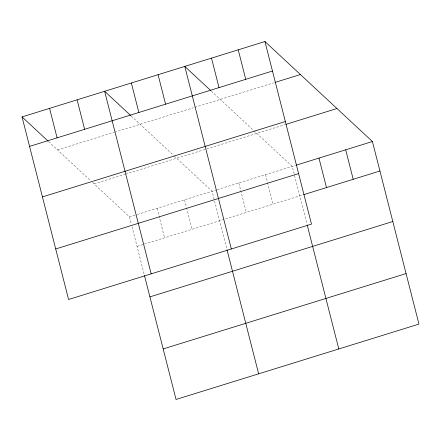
<?xml version="1.0" encoding="UTF-8"?>
<svg xmlns="http://www.w3.org/2000/svg" width="441" height="441" viewBox="0 0 441 441"><rect width="100%" height="100%" fill="white"/><g stroke="black" fill="none" stroke-linecap="round" stroke-linejoin="round"><path stroke-width="0.33" stroke-dasharray="2.21 1.65" d="M57.512 149.896L113.883 132.41M114.539 132.206L193.533 107.692M194.839 107.29L273.69 82.825M94.054 183.891L124.858 174.333M125.514 174.129L285.465 124.5M92.588 182.53L129.516 216.884L136.727 214.646M137.383 214.442L216.663 189.845M217.314 189.641L295.514 165.381M137.03 246.365L303.028 194.861M211.272 91.044L253.382 130.222M253.867 130.679L292.256 166.389L307.057 224.458M131.115 115.917L173.715 155.546M174.201 155.998L212.099 191.256L227.071 249.992M48.532 141.539L90.642 180.716M265.537 174.68L267.373 181.885M267.544 182.541L273.051 204.161M238.818 182.971L246.337 212.452M184.575 199.801L186.411 207.005M186.576 207.661L192.089 229.281M157.046 208.339L164.559 237.826M129.516 216.884L131.352 224.089M132.019 226.707L144.317 274.952"/><path stroke-width="0.66" d="M264.947 41.542L311.484 224.116L68.587 299.483L22.05 116.904L264.947 41.542L372.413 141.517L418.95 324.096L176.053 399.458L144.488 275.614M29.564 146.39L272.461 71.029M274.997 82.423L300.409 74.535M42.441 196.912L285.338 121.545M286.115 124.296L336.946 108.525M296.165 165.177L372.413 141.517M55.709 248.961L298.607 173.6M303.684 194.663L379.927 171.003M149.907 296.887L392.804 221.525M163.176 348.936L406.073 273.574M210.798 90.609L184.79 66.415L231.327 248.989M130.641 115.476L104.633 91.281L151.175 273.855M22.05 116.904L48.058 141.098M345.694 149.808L353.208 179.294M318.975 158.099L326.489 187.585M307.228 225.119L338.793 348.963M238.228 49.833L245.742 79.319M211.509 58.124L219.023 87.605M227.071 249.992L258.641 373.836M158.071 74.7L165.59 104.186M131.352 82.991L138.871 112.477M77.109 99.82L84.622 129.307M49.579 108.365L57.093 137.846"/></g></svg>
